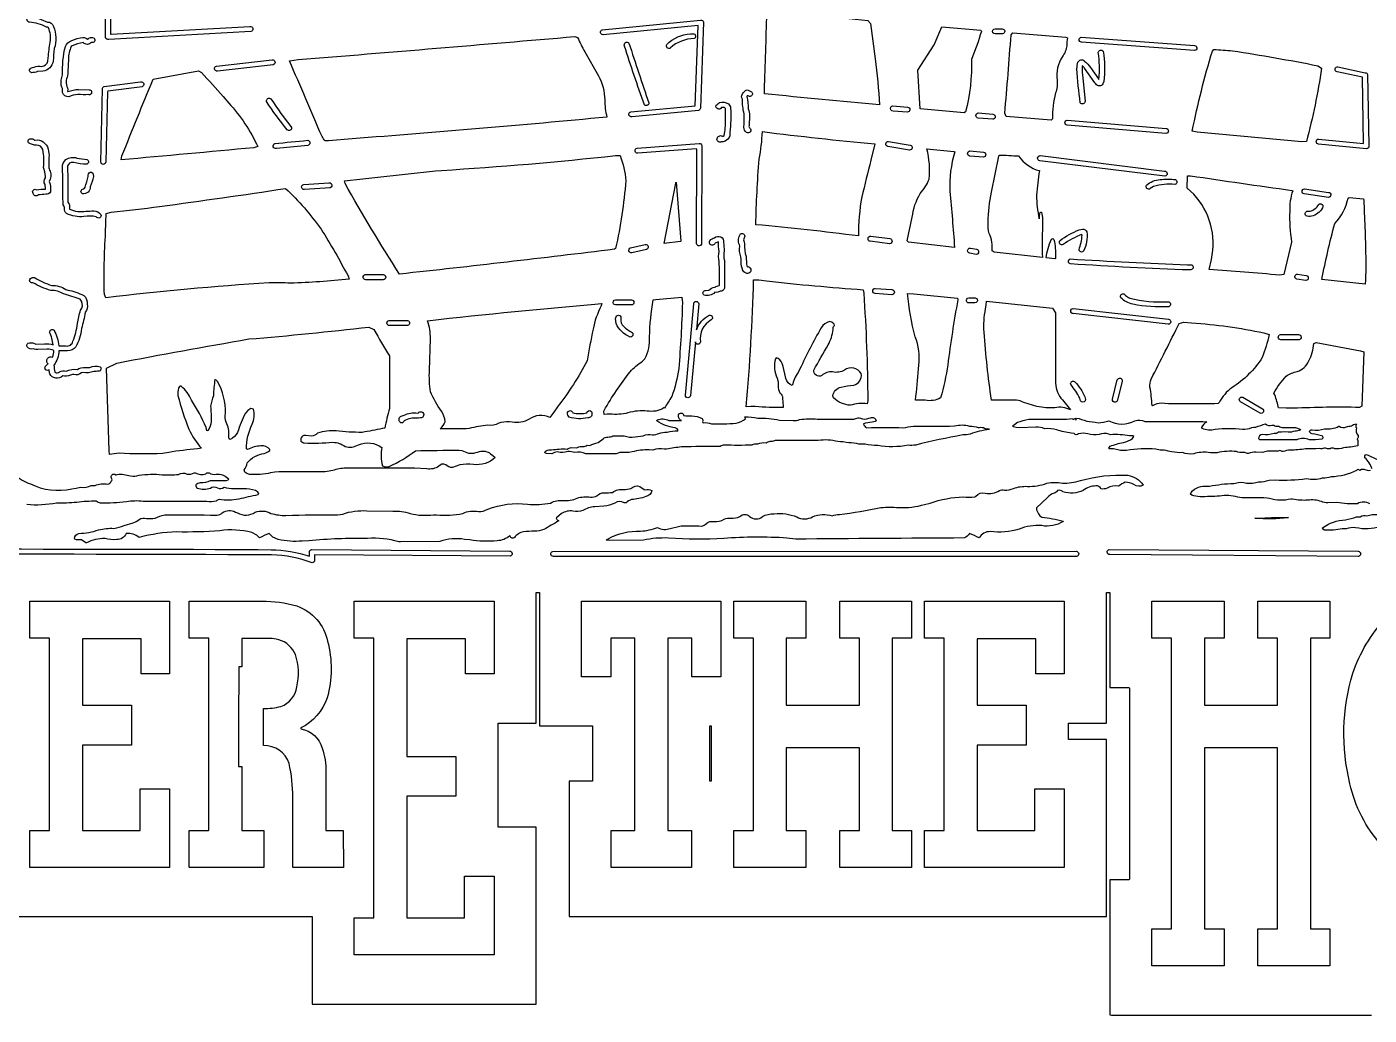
# Model space of a CAD drawing. Extents: x 0.8 to 37.1, y 0.9 to 38.3.
# Drawn here: x 15.18 to 26.97, y 1.01 to 9.7 of the extents above; entities that cross this region are included whole.
import ezdxf

# ---------------------------------------------------------------- set-up
doc = ezdxf.new("R2010")
doc.units = 0
doc.linetypes.add('0', pattern=[0])
doc.layers.add('1', color=7, linetype='0')

msp = doc.modelspace()

# ---------------------------------------------------------------- linework, layer by layer
at = {"layer": '1'}
for points in [[(15.915794, 10.53862), (15.918694, 9.633987), (15.922417, 9.632751), (17.142418, 9.700516, -0.981182), (17.150764, 9.656143), (15.902672, 9.586594, -0.419435), (15.874123, 9.604767), (15.870277, 10.56015, -0.350053)], [(27.00135, 5.811829, 0.097758), (26.937531, 5.910975, -0.524644), (26.950827, 5.938217, -0.064039), (27.100533, 5.860855)], [(15.07704, 5.760792, 0.105016), (15.213813, 5.681156, 0.171517), (15.577931, 5.636881), (15.616389, 5.643929), (15.654716, 5.651657, 0.163716), (15.748756, 5.666458), (15.782585, 5.666275, -0.16587), (15.892326, 5.678192, 0.303953), (15.924325, 5.704988, 0.542617), (15.925218, 5.730608, -0.841405), (15.962166, 5.760651), (15.962379, 5.757339), (15.977089, 5.763977, -0.10282), (16.094091, 5.750868, 0.108535), (16.168537, 5.755799, -0.061591), (16.371964, 5.761273, 0.035363), (16.515358, 5.764023, -0.256456), (16.590542, 5.766893, 0.184905), (16.653786, 5.77916), (16.661812, 5.779037, 0.218459), (16.75518, 5.768539, -0.502983), (16.798361, 5.767852, 0.085502), (16.8613, 5.766548, -0.200863), (16.958412, 5.721146), (16.947502, 5.712189), (16.933479, 5.707458, 0.006887), (16.79438, 5.707077, -0.10996), (16.70554, 5.689819, 0.113424), (16.667656, 5.673004, 0.318508), (16.680914, 5.641922, 0.128283), (16.794853, 5.642059, -0.322676), (16.857027, 5.644993, 0.24199), (16.915504, 5.650496, 0.071247), (17.086998, 5.640945, -0.097964), (17.191595, 5.624694, -0.135654), (17.216667, 5.597595), (17.21154, 5.583908, 0.008355), (17.044348, 5.545626, -0.077173), (16.872322, 5.542175, 0.18467), (16.845634, 5.528641, -0.091169), (16.763634, 5.526215), (16.204948, 5.526642, 0.072558), (16.058077, 5.522707, -0.031422), (15.829494, 5.511782, -0.126829), (15.793556, 5.527435, 0.03801), (15.621535, 5.518436, -0.031207), (15.443858, 5.512008, -0.072236), (15.182259, 5.498611, 0.179851)], [(26.979908, 5.505464, 0.277862), (26.87072, 5.506271, -0.072519), (26.690651, 5.51796), (26.610298, 5.515091, -0.134356), (26.554733, 5.5251, 0.115686), (26.436001, 5.537364, -0.078854), (26.301918, 5.547287), (26.285973, 5.547211, -0.143489), (26.09861, 5.55336), (26.078133, 5.556335, 0.003906), (25.854362, 5.558487), (25.819176, 5.563034, 0.118203), (25.660669, 5.572726, -0.012152), (25.488548, 5.567294, -0.051159), (25.415276, 5.581131), (25.404579, 5.591217), (25.409355, 5.605438, -0.261494), (25.554436, 5.659211), (25.570442, 5.65979, -0.047537), (25.784706, 5.683884), (25.800591, 5.686737, -0.196489), (25.896553, 5.685547, 0.078625), (26.003471, 5.697845, 0.060574), (26.096642, 5.713409), (26.150517, 5.715213, 0.03889), (26.422646, 5.726532, 0.117273), (26.563499, 5.733564, 0.063836), (26.64196, 5.745407, 0.11323), (26.865255, 5.801949), (26.871773, 5.808182), (26.875374, 5.809387), (26.893181, 5.801117), (26.907707, 5.811157), (26.926262, 5.811111), (26.966347, 5.799545), (26.985161, 5.799774)], [(27.070938, 5.306578, -0.140684), (26.855507, 5.295533, 0.105253), (26.772053, 5.286416), (26.755173, 5.285507), (26.738304, 5.286636, -0.076939), (26.581245, 5.275024), (26.565865, 5.282364), (26.563606, 5.295776, -0.135363), (26.765678, 5.364948, 0.038568), (26.863293, 5.390218), (26.878859, 5.392253), (26.894554, 5.392014, -0.197421), (26.954979, 5.399567, -0.125616), (27.044533, 5.410385)]]:
    msp.add_lwpolyline(points, format="xyb", dxfattribs=at)
for points in [[(22.633598, 9.417755, -0.02054), (22.673485, 9.011032, -0.00356), (21.663012, 9.109762), (21.661598, 9.140213, 0.003092), (21.683342, 9.816345), (21.69158, 9.845626, 0.007681), (22.569372, 9.7545), (22.594521, 9.726486)], [(15.206993, 9.739014, -0.764684), (15.194802, 9.780723, -0.153996), (15.308571, 9.762482), (15.364693, 9.739685, -0.376404), (15.416245, 9.700741, -0.172013), (15.424211, 9.506284, 0.034157), (15.414819, 9.396662, -0.322835), (15.324074, 9.306885), (15.276802, 9.305328, -0.095686), (15.223326, 9.293925, -0.905296), (15.232699, 9.339029), (15.247663, 9.342282, -0.146514), (15.312675, 9.350387, 0.310408), (15.368111, 9.396301), (15.371222, 9.426298, -0.033879), (15.389234, 9.562591, 0.137807), (15.372722, 9.69003, 0.223318), (15.355797, 9.695816, 0.089006)], [(21.126762, 9.737625), (21.099327, 8.982925, -0.316233), (21.083656, 8.962311), (20.500832, 8.906296, -1.00728), (20.48777, 8.949935), (21.054863, 9.004272), (21.081169, 9.708878), (20.245247, 9.628006, -0.897241), (20.236961, 9.671967), (21.099617, 9.755875, -0.424339)], [(23.41552, 8.943222), (23.029915, 8.978073), (23.00956, 9.316879), (23.152367, 9.539032), (23.219246, 9.697632), (23.564095, 9.669296), (23.568184, 9.657837, -0.020792), (23.481575, 9.411255, -0.066837), (23.429314, 8.950882)], [(23.68882, 9.635132, -1.01891), (23.687965, 9.680133), (23.751747, 9.680115, -0.892757), (23.754234, 9.635452)], [(15.485542, 9.18277, -0.139196), (15.496941, 9.27533, -0.072284), (15.521643, 9.524817, -0.235786), (15.578549, 9.577027, -0.059953), (15.674777, 9.604618, -0.178957), (15.71563, 9.588776, -0.375307), (15.773422, 9.597385, -0.77588), (15.750313, 9.559555, -0.441598), (15.678368, 9.559189, 0.055758), (15.581188, 9.53054), (15.573544, 9.52367, 0.124596), (15.548492, 9.414072, 0.004285), (15.541374, 9.267532, 0.230795), (15.54053, 9.161545), (15.542254, 9.145752), (15.541488, 9.129884), (15.54453, 9.128336, -0.083631), (15.635368, 9.147644), (15.730583, 9.145157, -1.150956), (15.722887, 9.101698, -0.029437), (15.631568, 9.103481, 0.078792), (15.552274, 9.083093, -0.374281), (15.497078, 9.121063), (15.496696, 9.154922, -0.068289)], [(20.259789, 9.054749, 0.062005), (20.277596, 8.904633, -0.005738), (18.040752, 8.713844), (17.833273, 8.695146), (17.802422, 8.694244, -0.0245), (17.775883, 8.734239, -0.000836), (17.491047, 9.398096), (17.565235, 9.409212, 0.001172), (19.995167, 9.612493), (20.020363, 9.604675, 0.02131), (20.08445, 9.477402), (20.20446, 9.268234, -0.112485)], [(20.434029, 9.528853, -0.904227), (20.471611, 9.554688, 0.00276), (20.646875, 9.02851, -0.680374), (20.60865, 9.011444, -0.012895)], [(20.836845, 9.5121, -0.830897), (20.80468, 9.542465, -0.177841), (21.012989, 9.637488), (21.035072, 9.636993, -0.80464), (21.044548, 9.593704, 0.191145)], [(24.32502, 9.601715, 0.052549), (24.318356, 9.531404, -0.130195), (24.27899, 9.436105, 0.182908), (24.232567, 9.22921, -0.115915), (24.219368, 9.117176, 0.06976), (24.192116, 8.888489), (24.181831, 8.878387), (23.784767, 8.910889), (23.77314, 8.937378, 0.005588), (23.828194, 9.628189), (23.842796, 9.64624), (24.310997, 9.607086)], [(24.445351, 9.607009), (25.439613, 9.534256, -0.912496), (25.440376, 9.489411), (24.445885, 9.562363, -0.884053)], [(24.416008, 9.385666, -0.58028), (24.473087, 9.396818, -0.092335), (24.525429, 9.339844), (24.595299, 9.240768), (24.600929, 9.235992, 0.052113), (24.594883, 9.47207, -0.678527), (24.637428, 9.483017, -0.067233), (24.642784, 9.216232), (24.635765, 9.196487, -0.568933), (24.573616, 9.195358), (24.565804, 9.205017), (24.473381, 9.334427, 0.156005), (24.454521, 9.355362, 0.053454), (24.457527, 9.245819), (24.478157, 9.043396, -0.763066), (24.436668, 9.03067, -0.021421), (24.406956, 9.327232, -0.064862)], [(25.610529, 9.499647, 0.000653), (25.773979, 9.487928, -0.010508), (26.522381, 9.355713), (26.55619, 9.335266, -0.027514), (26.42321, 8.688766), (26.381599, 8.685623), (25.462746, 8.770477), (25.420525, 8.78125, -0.024577), (25.596916, 9.485139)], [(16.848076, 9.352495), (17.338142, 9.408875, -0.913043), (17.347237, 9.36499), (16.857155, 9.308609, -0.914152)], [(26.925377, 8.672119), (26.91584, 9.253815), (26.693306, 9.302383, -0.931123), (26.700279, 9.346712), (26.939308, 9.294769, -0.32046), (26.959892, 9.277405), (26.970757, 8.653549, -0.447279), (26.950768, 8.624848), (26.530464, 8.666397, -0.931698), (26.529732, 8.711275)], [(15.832191, 8.509521), (15.846474, 9.15239, -0.320536), (15.862099, 9.173325), (16.182014, 9.214035, -0.969666), (16.194893, 9.170698), (15.893059, 9.132248), (15.890923, 9.127747), (15.877052, 8.510315, -0.931257)], [(16.906593, 9.084137), (16.955887, 9.027854, -0.078468), (17.212502, 8.644531), (17.175909, 8.634781, -0.001677), (16.011005, 8.528856), (16.018776, 8.562593, -0.005321), (16.292961, 9.23715), (16.690895, 9.310791), (16.717705, 9.295639, -0.004873)], [(21.489845, 9.131378, -0.34526), (21.519691, 9.141556), (21.548027, 9.127472, -1.068133), (21.51853, 9.092328, 0.334258), (21.507561, 9.084747, -0.051589), (21.518669, 8.977753, -0.144569), (21.531029, 8.916534), (21.526802, 8.829269, 0.335135), (21.534042, 8.807298, -0.954631), (21.505547, 8.769679, -0.306995), (21.482338, 8.815323, 0.017725), (21.484146, 8.933204, -0.071055), (21.468025, 9.061829), (21.460732, 9.078384, -0.215814)], [(17.469763, 8.792861, -0.029773), (17.288897, 9.041926, -0.783944), (17.326759, 9.063706, 0.018826), (17.50778, 8.814003, -0.769318)], [(21.365349, 8.983032, -0.04176), (21.358315, 8.771652, -0.490166), (21.284416, 8.687255), (21.279089, 8.684617, -0.720295), (21.250107, 8.724813, -0.451034), (21.294785, 8.735747, 0.316012), (21.30924, 8.739945), (21.311386, 8.758904, 0.052343), (21.319445, 8.895672, 0.002988), (21.320122, 8.980377), (21.310081, 8.988586), (21.289101, 8.9897), (21.286232, 8.988235, -0.966952), (21.238167, 9.009338, 0.0206), (21.267509, 9.032867, -0.210669), (21.345226, 9.020265, -0.181435)], [(22.794121, 8.957794, -1.01556), (22.791084, 9.003005), (22.919975, 8.992432, -0.940729), (22.917046, 8.947632)], [(23.540123, 8.940477), (23.668999, 8.930038, -0.960952), (23.667107, 8.885133), (23.538338, 8.895874, -0.878193)], [(24.321312, 8.877914), (25.189842, 8.805038, -0.930984), (25.189262, 8.760162), (24.321022, 8.833176, -0.906894)], [(22.596962, 8.525834, 0.005271), (22.517725, 8.202397, 0.050639), (22.488899, 7.859299, 0.009237), (21.586296, 7.958448, -0.015829), (21.616508, 8.534683, 0.036754), (21.64399, 8.776413, 0.006898), (22.630728, 8.668105)], [(15.379829, 8.337585, -0.117195), (15.390821, 8.248364, -0.366094), (15.350278, 8.226498, -0.005612), (15.282219, 8.220215, -0.617062), (15.237801, 8.233276, -0.801335), (15.270073, 8.266205, -0.03499), (15.345634, 8.270599), (15.345528, 8.273468), (15.343208, 8.310791, -0.333856), (15.345741, 8.370544), (15.347466, 8.382904, 0.02583), (15.330589, 8.462402, 0.065258), (15.324796, 8.618649, 0.347932), (15.267295, 8.656292, -0.12801), (15.198193, 8.677841, -0.665079), (15.215147, 8.712336, -0.229826), (15.253548, 8.702454, -0.396453), (15.369791, 8.622837, -0.107013), (15.377388, 8.547943), (15.374992, 8.470612, 0.10991), (15.386754, 8.428445, -0.215538)], [(17.375786, 8.62854, -0.975156), (17.361275, 8.671752, -0.005749), (17.650547, 8.700267, -0.821967), (17.650703, 8.65611)], [(21.063652, 8.625778), (20.550774, 8.586319, -0.91398), (20.543373, 8.630536), (21.089149, 8.672882, -0.388612), (21.112953, 8.653839), (21.110207, 7.794678, -0.936777), (21.0653, 7.793106), (21.068108, 8.623734)], [(22.93766, 8.614288), (22.746758, 8.645859, -0.927333), (22.750832, 8.690566), (22.942497, 8.658813, -0.909877)], [(22.914864, 7.816574), (22.960533, 8.024017, -0.106295), (23.030434, 8.232529, 0.090349), (23.108833, 8.359283, 0.090518), (23.08857, 8.624268), (23.325905, 8.602814), (23.334343, 8.599213, 0.085176), (23.29048, 8.252588, -0.005573), (23.33227, 7.758423), (22.928032, 7.806152)], [(15.629524, 8.075623, 0.020007), (15.770525, 8.080232, -0.202333), (15.834284, 8.047791, -0.894548), (15.793342, 8.027405, 0.116429), (15.684296, 8.02938, -0.142382), (15.532277, 8.057738, -0.265278), (15.513812, 8.10307, 0.177428), (15.503258, 8.131836), (15.500679, 8.144926), (15.49939, 8.203762, 0.014674), (15.495825, 8.461964, -0.249356), (15.526204, 8.530694, -0.236269), (15.621884, 8.544777, 0.009816), (15.710489, 8.5322, -0.683309), (15.709602, 8.490403, -0.045551), (15.594765, 8.504547), (15.572792, 8.504105, 0.356916), (15.53915, 8.460572), (15.539177, 8.44986), (15.543648, 8.379776), (15.542946, 8.174683, 0.259348), (15.554099, 8.140276), (15.55673, 8.13359), (15.558205, 8.126556), (15.557518, 8.096207, 0.102089)], [(20.346083, 7.742658, -0.003884), (18.456503, 7.524566, -0.013355), (17.977957, 8.320938), (17.973898, 8.343352, -0.003879), (18.826069, 8.436236, 0.011819), (20.354042, 8.565825), (20.395485, 8.565369, -0.069285), (20.444397, 8.345469, -0.035637), (20.354378, 7.749374)], [(23.586586, 8.551955), (23.467171, 8.562317, -0.914589), (23.467262, 8.607163), (23.5868, 8.596603, -0.878307)], [(24.10482, 7.944336, 0.01547), (24.103828, 7.671111), (23.678947, 7.718475), (23.661888, 7.72818, 0.132794), (23.636314, 7.881374, -0.090078), (23.627308, 7.980878, -0.050378), (23.65789, 8.245438), (23.720772, 8.562317), (23.723991, 8.570862, -0.006416), (23.895226, 8.562485, 0.180187), (24.076851, 8.433517, 0.020305), (24.05295, 8.218864, 0.064176), (24.07621, 8.010635, -0.060237), (24.085499, 8.067038, -0.406362), (24.097292, 8.067267, -0.062574)], [(25.17939, 8.385208), (24.081032, 8.520706, -0.923757), (24.082985, 8.565537), (25.176888, 8.430359, -0.967919)], [(15.694298, 8.289247, 0.000469), (15.723091, 8.383408), (15.722435, 8.393631, -1.03227), (15.766777, 8.401505), (15.768166, 8.382736, -0.037645), (15.740181, 8.292099, -0.475877), (15.671784, 8.231058, -0.816648), (15.680696, 8.273488, 0.345019)], [(26.189095, 7.514587, 0.010608), (25.567818, 7.564055), (25.58947, 7.651535), (25.600792, 7.733383, 0.249554), (25.375877, 8.279587), (25.379158, 8.387192), (25.405968, 8.388977, 0.003263), (26.294537, 8.26059), (26.302986, 8.256989, 0.091479), (26.276403, 8.075704, 0.046534), (26.292747, 7.80548), (26.225731, 7.520218)], [(16.347149, 8.118528, 0.004323), (17.455564, 8.276945, -0.049509), (17.767982, 7.918671, -0.018992), (18.004509, 7.508118), (18.013161, 7.480347, -0.018526), (17.498863, 7.444244, 0.023711), (17.312017, 7.447094, 0.01428), (15.876733, 7.316849), (15.864082, 7.343625, -0.023227), (15.87513, 7.891123), (15.877507, 7.973974), (15.878471, 8.056854), (15.92495, 8.068802, 0.006748)], [(17.621101, 8.266922, -1.026194), (17.617088, 8.311767), (17.834557, 8.325348, -1.006616), (17.846031, 8.281323)], [(25.137901, 8.355515, -0.056768), (25.273319, 8.355329, -0.677687), (25.268415, 8.312727, 0.107853), (25.080498, 8.293671), (25.051262, 8.275894, -0.866219), (25.018913, 8.306519, -0.157071)], [(26.615776, 8.197646), (26.403343, 8.229126, -0.898912), (26.40522, 8.273821), (26.617149, 8.242569, -0.937464)], [(26.530586, 8.135406, -0.980803), (26.563622, 8.106843, -0.213191), (26.467064, 8.032948, -0.147787), (26.419405, 8.037469, -0.808156), (26.441505, 8.077348), (26.456184, 8.076782, 0.176338)], [(26.937843, 7.436096), (26.55909, 7.477295, -0.020716), (26.672829, 7.96936, 0.136428), (26.789314, 8.191986), (26.798378, 8.197723), (26.923485, 8.184814), (26.928612, 8.170425), (26.929482, 8.092972, -0.012094), (26.944723, 7.58188), (26.943092, 7.473404)], [(24.285332, 7.78421, -0.825421), (24.25869, 7.819443, -0.068968), (24.427132, 7.913208), (24.454857, 7.918869, -0.363187), (24.494741, 7.894867, -0.133823), (24.465412, 7.725877, -0.638603), (24.426109, 7.738129, 0.051336), (24.453606, 7.866013), (24.448204, 7.873154, 0.058467)], [(20.627068, 7.740708), (20.49839, 7.711823, -0.958864), (20.486748, 7.755219), (20.615517, 7.783829, -0.879529)], [(21.267754, 7.428191, -0.00552), (21.265923, 7.634829, -0.120577), (21.26429, 7.723114, -0.047421), (21.258278, 7.808868, -0.135777), (21.228218, 7.796555, -1.242202), (21.184757, 7.818905, -0.255644), (21.224739, 7.841674, -0.742783), (21.302656, 7.80162, 0.010089), (21.309654, 7.729324, 0.117764), (21.31031, 7.64447, -0.000787), (21.31196, 7.400229, -0.371663), (21.273842, 7.374101, -0.1712), (21.227119, 7.364456, -0.301752), (21.13249, 7.339849, -0.749176), (21.144753, 7.381271), (21.17379, 7.381714, -0.182376), (21.228203, 7.410248, -0.153088), (21.265114, 7.423126)], [(21.470573, 7.563232), (21.47036, 7.567993), (21.46064, 7.593979, -0.009839), (21.455818, 7.677338, -0.133112), (21.444572, 7.76973), (21.442696, 7.781967, -0.288136), (21.452845, 7.877186, -0.894776), (21.48304, 7.842514, 0.246861), (21.483973, 7.808249), (21.487116, 7.78932, 0.089264), (21.500954, 7.679001), (21.503624, 7.610352), (21.511864, 7.588455), (21.516888, 7.589753, -1.166119), (21.500511, 7.532838, -0.261636)], [(22.597008, 7.85704), (22.76368, 7.836197, -0.939071), (22.760902, 7.791383), (22.591423, 7.812393, -0.999915)], [(24.21035, 7.8078, -0.045624), (24.218971, 7.662399), (24.21418, 7.65918), (24.137138, 7.667496, -0.074663), (24.183662, 7.830231), (24.19532, 7.83812), (24.204079, 7.82901)], [(23.524239, 7.742508, -0.934066), (23.521324, 7.697633), (23.467339, 7.707977, -1.027065), (23.47242, 7.752822)], [(24.351173, 7.614549, -0.773672), (24.346809, 7.657866, 0.005997), (25.377291, 7.60558), (25.403404, 7.606964, -1.064859), (25.40761, 7.562772), (25.398066, 7.560637, -0.008781)], [(15.186684, 6.886063, -0.614057), (15.206588, 6.918897, -0.207849), (15.2631, 6.907715), (15.337944, 6.910477, -0.083638), (15.414009, 6.903564, 0.080579), (15.38339, 7.014173, -0.6831), (15.421944, 7.030563, -0.095883), (15.4636, 6.895264), (15.526299, 6.893494, 0.432594), (15.587238, 6.934656, 0.06118), (15.627998, 7.088872, -0.017565), (15.654123, 7.206335), (15.65943, 7.215502), (15.666328, 7.223541, 0.256523), (15.651481, 7.304181, 0.018517), (15.506233, 7.34993, 0.154033), (15.39463, 7.380463, -0.066004), (15.236198, 7.448288, -1.069236), (15.225294, 7.490823, -0.217335), (15.256905, 7.490635, 0.069445), (15.401543, 7.42485, -0.145233), (15.526558, 7.390213), (15.54203, 7.384277, -0.0812), (15.683251, 7.335818, -0.256636), (15.71386, 7.260513, -0.229765), (15.695534, 7.188507, -0.036094), (15.663338, 7.045349, -0.0945), (15.612943, 6.883873, -0.236392), (15.541509, 6.850265, -0.040059), (15.464958, 6.850189, -0.147481), (15.421242, 6.72377, 0.039732), (15.428688, 6.661316, 0.338857), (15.470901, 6.664781, -0.220152), (15.528404, 6.671432, -0.148185), (15.627907, 6.685455), (15.639366, 6.694427, -0.111882), (15.723701, 6.702316), (15.736137, 6.7034, -0.219783), (15.827183, 6.709433, -0.723558), (15.813064, 6.671544, -0.056267), (15.772713, 6.6698, -0.137275), (15.674995, 6.658249), (15.664253, 6.656891, -0.259267), (15.595482, 6.641891), (15.584801, 6.641495, -0.088655), (15.51329, 6.627235), (15.497688, 6.629181, -0.515021), (15.385913, 6.647488), (15.382607, 6.657898), (15.378456, 6.683548, -0.971), (15.34794, 6.714853, -0.159844), (15.370842, 6.735687, -0.89532), (15.409035, 6.794113, 0.07969), (15.420219, 6.853256, 0.094586), (15.362083, 6.865799), (15.279533, 6.862869, -0.118278), (15.242241, 6.866669, -0.356618)], [(18.313942, 7.520157, -0.955931), (18.313942, 7.475143), (18.161461, 7.475128, -0.941918), (18.156227, 7.519791)], [(22.512276, 6.64946, 0.448878), (22.365805, 6.680904, -0.185631), (22.260469, 6.663954, 0.234529), (22.165888, 6.633047, -0.646826), (22.096794, 6.681354, -0.009868), (22.223206, 6.90264, 0.076534), (22.266283, 7.036107, -0.296655), (22.276649, 7.072098), (22.275826, 7.084137), (22.254829, 7.103027), (22.233147, 7.107819, 0.177708), (22.161512, 7.052799, 0.030434), (21.974297, 6.69037), (21.957512, 6.660004, 0.111633), (21.907051, 6.544098, -0.255833), (21.850536, 6.606468), (21.846382, 6.621857), (21.826439, 6.712463), (21.817558, 6.739685, 0.28655), (21.765343, 6.788712), (21.759239, 6.780685, 0.179347), (21.775118, 6.609591, -0.128361), (21.781794, 6.526715, 0.209502), (21.810205, 6.470206, -0.181081), (21.822054, 6.42488, 0.00616), (21.827522, 6.353363, -0.028361), (21.580996, 6.35966), (21.541466, 6.359282), (21.502007, 6.356903, 0.015029), (21.567318, 7.475006), (21.613564, 7.474319), (21.67968, 7.463974, 0.009323), (22.530342, 7.387299), (22.533928, 7.357193, -0.015631), (22.569757, 6.411713), (22.565285, 6.384781, 0.123233), (22.417717, 6.371094, -0.175797), (22.269821, 6.435889), (22.265486, 6.444715), (22.262978, 6.454224, -0.327028), (22.336731, 6.530445, -0.063496), (22.446629, 6.54762, 0.387646)], [(26.345161, 7.523867), (26.420296, 7.513245, -0.937995), (26.41674, 7.468461), (26.339882, 7.479279, -0.928095)], [(20.253883, 6.326004, -0.037514), (20.482197, 6.665615, -0.074645), (20.592445, 6.758255), (20.610725, 6.779907, 0.149811), (20.652517, 6.972167, -0.03614), (20.685493, 7.298309), (20.708672, 7.30217), (20.937325, 7.321808), (20.941519, 7.27272, -0.014449), (20.909143, 6.693587, -0.053), (20.847694, 6.448334, -0.009589), (20.78376, 6.347244), (20.777992, 6.347565, -0.179992), (20.631506, 6.320863, 0.092697), (20.463289, 6.305199, -0.090629), (20.304367, 6.294044), (20.279749, 6.293154), (20.255272, 6.29039), (20.25222, 6.320984)], [(22.782265, 7.388504, -0.987879), (22.78167, 7.34346), (22.63456, 7.353912, -0.930225), (22.633858, 7.398755)], [(23.016472, 6.691879), (23.0187, 6.724682, 0.131646), (22.985481, 6.973419, -0.038969), (22.91848, 7.355195), (22.974236, 7.350113), (23.356941, 7.312744), (23.36039, 7.298185, 0.013304), (23.272686, 6.727605, -0.030878), (23.209923, 6.436493, -0.170679), (23.073586, 6.415359), (22.988365, 6.415787, 0.013706)], [(23.461678, 7.270554, -1.061912), (23.458794, 7.315552), (23.507988, 7.315536, -1.061912), (23.510872, 7.270538)], [(25.205666, 7.281906, -0.867214), (25.213829, 7.238115, -0.065883), (24.898918, 7.25975, -0.153195), (24.792885, 7.316696, -1.088427), (24.831776, 7.338548, 0.086881), (24.872438, 7.313268, 0.076309)], [(19.33007, 6.213257, -0.181445), (19.231758, 6.19635, 0.040194), (19.067543, 6.167694), (19.042763, 6.164749), (18.813179, 6.164246, 0.119423), (18.857384, 6.226822, 0.125872), (18.8251, 6.319744, -0.06247), (18.728432, 6.490784, -0.046456), (18.719612, 6.679565), (18.728325, 6.955688, 0.089081), (18.70266, 7.114532, -0.007501), (20.234858, 7.264817), (20.22831, 7.245132, 0.074583), (20.156717, 7.039001, 0.008835), (20.104042, 6.763275, -0.046174), (19.845041, 6.358248), (19.811377, 6.311452), (19.778435, 6.264145, 0.278828), (19.594032, 6.248058, -0.161638), (19.446342, 6.222626, 0.091136), (19.347744, 6.219351)], [(20.493507, 7.297943, -1), (20.493507, 7.25293), (20.354607, 7.252945, -1.000679), (20.354607, 7.297928)], [(21.195534, 7.121689, 0.326092), (21.099846, 6.927798, -0.866511), (21.05529, 6.927795), (21.01252, 6.458344, -0.967495), (20.96755, 6.459549), (21.040565, 7.264099, -0.918422), (21.085411, 7.26329), (21.06501, 7.035934, -0.182795), (21.177542, 7.162361, -0.856243)], [(23.65696, 6.417465, -0.018588), (23.59094, 7.014882, -0.059957), (23.604439, 7.218237), (23.608721, 7.252322), (23.61219, 7.286499), (24.193352, 7.225159), (24.218971, 7.183624), (24.218971, 6.564911, 0.179492), (24.280235, 6.419754), (24.350975, 6.331177, 0.164466), (24.214392, 6.349901, -0.073524), (24.056297, 6.361206), (23.93998, 6.395187, 0.107809), (23.875633, 6.416748, -0.008809)], [(25.208794, 7.083038), (24.372948, 7.176926, -0.922787), (24.374367, 7.221786), (25.212196, 7.127792, -0.927722)], [(18.526161, 7.07289), (18.368492, 7.072342, -0.9569), (18.366493, 7.117264), (18.51841, 7.11734, -0.951466)], [(20.425529, 7.066116, 0.075028), (20.500639, 7.010014, -0.710417), (20.482765, 6.971467, -0.197441), (20.358955, 7.09108), (20.354958, 7.133224), (20.358665, 7.149887, -0.999185), (20.399462, 7.131834, 0.236169)], [(26.095375, 6.99234, -0.032658), (26.035175, 6.790268, -0.105347), (25.767275, 6.525044, 0.109893), (25.656929, 6.396591), (25.649101, 6.387848), (25.614815, 6.384735), (25.26963, 6.38414, -0.040721), (25.151108, 6.38942, 0.141785), (25.070152, 6.366028), (25.067055, 6.368942, 0.032146), (25.048628, 6.531155, -0.102119), (25.059286, 6.601384, 0.001661), (25.305828, 7.091671), (25.345314, 7.102524), (25.41412, 7.095215, -0.036513), (26.048393, 7.007965)], [(17.324394, 5.776764, -0.067493), (17.139854, 5.763306), (17.114281, 5.770477), (17.097206, 5.783356), (17.09066, 5.802917, 0.154086), (17.117012, 5.865356, -0.174242), (17.268183, 5.948733, 0.094414), (17.316963, 5.973099), (17.318153, 5.981369, 0.277686), (17.237654, 6.01487, 0.102483), (17.122536, 5.983307), (17.11393, 5.987656, -0.130128), (17.163536, 6.204027, 0.159986), (17.173225, 6.338409), (17.151909, 6.342041), (17.125237, 6.326355), (17.103874, 6.302277, 0.053697), (17.034388, 6.133141, -0.188681), (16.970161, 6.071442), (16.959694, 6.076218), (16.957603, 6.090652), (16.956459, 6.105194, 0.171482), (16.933207, 6.222122, -0.122123), (16.927273, 6.300477, 0.133804), (16.858604, 6.581085), (16.846642, 6.593338), (16.834892, 6.597549, 0.024653), (16.822105, 6.455658, 0.054013), (16.797363, 6.364058, -0.009958), (16.80274, 6.228392, -0.138974), (16.772575, 6.148697), (16.764534, 6.145874), (16.762489, 6.161762), (16.758898, 6.177373, 0.037819), (16.629646, 6.41687, 0.100038), (16.539501, 6.538956, 0.536921), (16.51647, 6.520545, 0.112327), (16.510433, 6.457735, 0.03625), (16.606989, 6.161949, 0.068989), (16.715874, 5.994186), (16.682383, 5.988054, 0.016513), (16.429176, 5.957777), (16.374886, 5.947403, -0.023801), (15.993386, 5.949232, 0.044319), (15.909828, 5.937927), (15.907066, 5.973068), (15.881462, 6.698044), (15.972348, 6.74284, -0.003179), (17.132383, 6.954163, 0.008639), (18.187246, 7.059281), (18.231773, 7.036254, 0.009429), (18.36866, 6.805266), (18.368675, 6.344055, 0.014573), (18.326637, 6.169189), (18.305611, 6.16745, -0.020016), (18.128166, 6.133453, -0.027726), (17.899393, 6.146044, 0.08907), (17.735924, 6.126892, -0.19783), (17.682594, 6.099045), (17.63456, 6.105606, 0.591541), (17.590599, 6.056502, 0.11933), (17.620329, 6.040093, 0.032692), (17.871004, 6.045982, -0.156532), (17.978569, 6.009979, 0.214486), (18.095785, 6.024179, -0.256492), (18.29995, 6.001832, 0.103554), (18.30703, 5.83876, 0.235765), (18.365038, 5.834687, 0.062245), (18.595726, 5.971939, -0.005842), (18.979645, 5.976701), (19.005424, 5.973907), (19.018349, 5.969009, 0.247375), (19.141649, 5.960701), (19.158766, 5.965552, -0.248016), (19.256813, 5.94429), (19.277622, 5.929572), (19.297112, 5.913147, -0.237478), (19.105145, 5.85207, 0.03571), (18.986855, 5.84938), (18.923332, 5.825043, -0.210541), (18.862301, 5.848477, 0.357134), (18.801384, 5.835176, -0.178941), (18.696724, 5.81166), (18.58831, 5.818326, -0.003211), (17.985224, 5.820066, 0.060249), (17.869637, 5.797638, -0.076145), (17.739, 5.787608, 0.001057), (17.396072, 5.786629), (17.360104, 5.782646)], [(26.194511, 6.99231), (26.354607, 6.99263, -0.917708), (26.358437, 6.947952), (26.198357, 6.947632, -0.918022)], [(26.137886, 6.476456, -0.075122), (26.245905, 6.626971, -0.130749), (26.341524, 6.667033, 0.20535), (26.443893, 6.760811, 0.110594), (26.487602, 6.9142), (26.507545, 6.922775), (26.899315, 6.851379), (26.926323, 6.8414), (26.909538, 6.362885), (26.889915, 6.352341, 0.016669), (26.309317, 6.344952), (26.243879, 6.345389), (26.17849, 6.3479), (26.173347, 6.360641, 0.074275)], [(24.761528, 6.594116, -0.99964), (24.805153, 6.583099), (24.76281, 6.415375, -1.00035), (24.719185, 6.426392)], [(24.389198, 6.577346, -0.083145), (24.476494, 6.445526), (24.481346, 6.420883, -1.000699), (24.436333, 6.420883), (24.433571, 6.43306, 0.054412), (24.352674, 6.553964, -0.761182)], [(26.037575, 6.341675, -0.86309), (26.01812, 6.301635), (25.843605, 6.40181, -0.92944), (25.864586, 6.441498)], [(18.49688, 6.23616, -0.89999), (18.454407, 6.23612, -0.47396), (18.479258, 6.278255), (18.488417, 6.281179), (18.497734, 6.283554, -0.179272), (18.613655, 6.302216), (18.622154, 6.303925), (18.627626, 6.309717, -0.82489), (18.664949, 6.27421, -0.348802), (18.641321, 6.259898, -0.05319), (18.568041, 6.258671, 0.118396), (18.50898, 6.240112)], [(19.79409, 5.944641), (19.746681, 5.946609, -0.998696), (19.744137, 5.970082, -0.192768), (19.791374, 5.978591, -0.068799), (19.929436, 5.986099, -0.093467), (19.963264, 5.999557), (20.013924, 5.996857), (20.021242, 6.000535, -0.19213), (20.068842, 6.008075, 0.117726), (20.104256, 6.019684), (20.127373, 6.018951, -0.065096), (20.200478, 6.044403), (20.24543, 6.076553, -0.239963), (20.286919, 6.092391, 0.084516), (20.331245, 6.101593, -0.011798), (20.430107, 6.102661, 0.112823), (20.525795, 6.09285), (20.596642, 6.103592, -0.152091), (20.679449, 6.11234, 0.104638), (20.735291, 6.124286, -0.075481), (20.806602, 6.135056, -0.080698), (20.900444, 6.145447), (20.905724, 6.153015), (20.895393, 6.16571), (20.878365, 6.173523, -0.123326), (20.716591, 6.234283), (20.7201, 6.243683, -0.200569), (20.82235, 6.23909, -0.002094), (20.933981, 6.238876), (20.926058, 6.241427, -0.306355), (20.90691, 6.288296, -0.797331), (20.95211, 6.282501, 0.06085), (21.025011, 6.27914, -0.103083), (21.115156, 6.254555, -0.347139), (21.118139, 6.228498, 0.321667), (21.12743, 6.217317, -0.141394), (21.197243, 6.209656, 0.041907), (21.413013, 6.214753, 0.110887), (21.496437, 6.252289), (21.490257, 6.27066, -0.0242), (21.604073, 6.258575, -0.064464), (21.793617, 6.240051), (21.913673, 6.238815, 0.143801), (21.971382, 6.246826, -0.043153), (22.125908, 6.25), (22.408623, 6.249451, 0.11678), (22.484091, 6.260017), (22.494555, 6.260372), (22.504921, 6.258911, 0.221379), (22.580193, 6.257918), (22.594063, 6.260529, -0.41765), (22.643349, 6.239899), (22.633537, 6.228363), (22.608849, 6.221817), (22.549736, 6.214493), (22.532722, 6.209076, 0.254854), (22.561638, 6.174634, -0.012549), (22.881935, 6.174026, -0.003514), (22.970079, 6.186904, 0.008601), (23.333107, 6.189667, -0.147901), (23.462975, 6.187943, -0.095632), (23.539711, 6.176392, -0.05463), (23.586678, 6.176483, 0.302853), (23.628742, 6.167075, -0.340916), (23.637276, 6.158646, 0.055822), (23.468395, 6.118007, -0.064872), (23.403435, 6.111069, 0.017403), (22.991457, 6.021387, -0.069723), (22.924156, 6.021057, -0.096689), (22.657341, 6.017699, -0.041728), (22.547277, 6.029171), (22.519304, 6.030852), (22.49128, 6.030945, 0.087833), (22.40287, 6.040527, 0.060226), (22.306084, 6.051971, 0.110299), (22.134804, 6.061569), (21.756752, 6.061539), (21.749495, 6.059227, -0.127229), (21.708755, 6.05326, 0.067077), (21.677315, 6.038742, 0.130072), (21.60006, 6.028488, 0.196236), (21.552528, 6.021973, -0.027543), (21.308336, 6.022185, 0.127202), (21.272621, 6.009552, 0.004151), (20.933653, 6.005891, 0.01297), (20.801483, 5.986101), (20.782372, 5.986496, 0.148932), (20.682518, 5.976607), (20.649168, 5.978508, 0.08908), (20.500509, 5.961401, -0.06642), (20.392357, 5.957352, -0.165967), (20.326088, 5.945389, -0.001239), (20.093452, 5.945511, 0.152439), (19.996849, 5.956253, 0.049753), (19.935402, 5.966354, -0.162833), (19.843416, 5.960922, 0.148061)], [(20.102516, 6.30365, -1.078266), (20.146101, 6.298019, -0.473984), (20.110661, 6.260881, -0.127494), (19.9473, 6.265955, -0.266599), (19.93364, 6.30941, -0.775564), (19.978432, 6.304214, 0.090826)], [(24.885551, 6.103912), (24.869619, 6.102898, 0.060058), (24.702538, 6.11235), (24.687304, 6.117173, 0.169616), (24.601643, 6.114532, -0.110761), (24.502903, 6.121566, 0.102367), (24.420158, 6.120422, -0.500667), (24.382957, 6.123322), (24.356997, 6.127171, -0.054361), (24.229198, 6.156387, 0.076143), (24.124443, 6.165634, 0.111479), (24.047493, 6.178665), (23.903297, 6.173782), (23.874153, 6.175186), (23.851311, 6.180679), (23.840614, 6.192032), (23.859077, 6.201431), (23.885445, 6.221741, -0.023508), (23.983223, 6.249619), (24.266212, 6.249268, 0.067102), (24.366829, 6.256317, 0.768613), (24.389885, 6.259598), (24.400124, 6.239319, -0.192578), (24.40258, 6.259048, -0.040093), (24.493217, 6.232971, -0.028872), (24.592308, 6.218033, 0.048108), (24.687981, 6.235107, 0.246059), (24.916086, 6.234026, -0.225113), (25.004433, 6.227875, -0.00487), (25.547447, 6.227249, 0.111705), (25.50214, 6.176482), (25.502792, 6.173555), (25.504314, 6.170972, 0.182639), (25.622278, 6.161499, -0.065865), (25.860592, 6.160127, 0.119205), (25.942572, 6.175622), (25.960577, 6.17841), (25.978783, 6.179169, -0.020161), (26.064125, 6.208542, 0.31598), (26.119621, 6.198121, -0.183362), (26.15403, 6.18666), (26.180672, 6.186737, 0.117296), (26.21917, 6.176361), (26.311821, 6.17659, -0.178258), (26.372841, 6.155457), (26.368361, 6.154826, -0.14855), (26.323994, 6.145202), (26.307962, 6.140985), (26.292549, 6.134888, 0.032787), (26.175972, 6.134583, -0.273621), (26.138573, 6.123871, -0.118739), (26.035597, 6.114458, 0.367125), (26.001244, 6.078461), (26.009789, 6.071487), (26.025536, 6.06926, -0.007249), (26.340879, 6.071796, -0.211826), (26.446144, 6.070496, 0.048745), (26.560295, 6.076813), (26.570976, 6.085602), (26.568504, 6.100388, 0.04193), (26.4729, 6.120092, -0.152468), (26.447975, 6.14122, -0.236256), (26.473045, 6.155494, 0.117355), (26.582329, 6.165375, 0.169123), (26.706373, 6.187522), (26.711639, 6.186422, 0.281294), (26.77383, 6.18156, -0.042798), (26.817757, 6.19046, -0.18135), (26.860771, 6.207123), (26.86274, 6.202255, 0.48365), (26.862572, 6.174193, 0.257259), (26.876608, 6.104701, -0.300641), (26.868309, 6.076982, -0.160633), (26.873238, 6.013611, -0.028448), (26.749229, 5.998886, -0.140162), (26.671383, 5.989475, 0.290777), (26.631546, 5.989227, -0.185595), (26.600508, 5.993036, 0.253688), (26.557392, 5.987559, -0.213015), (26.536201, 5.992874, -0.051797), (26.415504, 5.989883, -0.059063), (26.280209, 5.978043, 0.035684), (26.217447, 5.965303, -0.133939), (26.190483, 5.973419, -0.111101), (26.124275, 5.968735, 0.094212), (26.036461, 5.956589), (25.978096, 5.958206, 0.094229), (25.912907, 5.948275, -0.155325), (25.881859, 5.95691, -0.077096), (25.821756, 5.959691), (25.81002, 5.964279, 0.078301), (25.638666, 5.954828, -0.07102), (25.559559, 5.956847, 0.099496), (25.433256, 5.945158, -0.12309), (25.333153, 5.955429, -0.089395), (25.241198, 5.963296, -0.014252), (25.174049, 5.976532), (25.137489, 5.978149), (25.100655, 5.986984, 0.062479), (24.842876, 5.975131, -0.119652), (24.740305, 5.986308, 0.080207), (24.691322, 5.988419), (24.68766, 5.995758), (24.699471, 6.010773, -0.073013), (24.814713, 6.042929, 0.079635), (24.895927, 6.080276), (24.906166, 6.096741), (24.897728, 6.102921)], [(19.641747, 5.263687, 0.024959), (19.545181, 5.260491, 0.178049), (19.465759, 5.208002, -0.559747), (19.425804, 5.226074, -0.193201), (19.3139, 5.181046, -0.064898), (19.073158, 5.188278), (19.027077, 5.19249, 0.133416), (18.811546, 5.173721), (18.466682, 5.170914), (18.450371, 5.171555, 0.086022), (18.176189, 5.201055, 0.024838), (17.660837, 5.181254), (17.60026, 5.178592, -0.088434), (17.391045, 5.192505), (17.34269, 5.213196), (17.310143, 5.244797, 0.01927), (17.225273, 5.205841), (17.202705, 5.229187), (17.158943, 5.253159, 0.099893), (16.879133, 5.269267, -0.024912), (16.498705, 5.25798, 0.059876), (16.168953, 5.20961, 0.219181), (16.055962, 5.244171, -0.291351), (15.973237, 5.190567, -0.080696), (15.870064, 5.199524, 0.129129), (15.707802, 5.162338), (15.700951, 5.162827), (15.663414, 5.189301, -0.12002), (15.604607, 5.193832), (15.600365, 5.200653, -0.301674), (15.63946, 5.245681, 0.094222), (15.813708, 5.277498, -0.066669), (15.946404, 5.28969, 0.084591), (16.037422, 5.315598), (16.11657, 5.338333, 0.126735), (16.16853, 5.367525, -0.204602), (16.234697, 5.377275, 0.065502), (16.308861, 5.37941, -0.070887), (16.394188, 5.40802, -0.012229), (16.854969, 5.40494, 0.16447), (16.899807, 5.426915, -0.281075), (17.015938, 5.43306), (17.032463, 5.426178, 0.288324), (17.1889, 5.431143, -0.224682), (17.326973, 5.421144, 0.067106), (17.458696, 5.402562, -0.015538), (17.912407, 5.408738), (17.935234, 5.411255), (17.957802, 5.415527, -0.101317), (18.170174, 5.44426), (18.397591, 5.441116, -0.089415), (18.550447, 5.420253, 0.095524), (18.754997, 5.409332), (18.782387, 5.4095, 0.084124), (19.013008, 5.421082, -0.165271), (19.149002, 5.437486, 0.140678), (19.23287, 5.457855, -0.122306), (19.579809, 5.501937, 0.066942), (19.784004, 5.512161, -0.16839), (19.893238, 5.534493, 0.130517), (20.017841, 5.555819, -0.115964), (20.135056, 5.563775, 0.115732), (20.189995, 5.574829, -0.27382), (20.255533, 5.600596, 0.02995), (20.327293, 5.606155, -0.187779), (20.425459, 5.631592, 0.07492), (20.489479, 5.639877, -0.265611), (20.566826, 5.658937), (20.606377, 5.63118), (20.612617, 5.629227, -0.185958), (20.671989, 5.622131, -0.325618), (20.620285, 5.568434, -0.055646), (20.495096, 5.542783, 0.131306), (20.447121, 5.513107), (20.429939, 5.515244, 0.311444), (20.348484, 5.511993, -0.071272), (20.25251, 5.483307), (20.171562, 5.478409, 0.130909), (20.066614, 5.446383, -0.149246), (19.980448, 5.442156, 0.172519), (19.879478, 5.419236), (19.835701, 5.382034), (19.832832, 5.375931, 0.099125), (19.854637, 5.356308, -0.010474), (19.724705, 5.279303, -0.096277)], [(24.67234, 5.643158, -0.142703), (24.618553, 5.636002, 0.338267), (24.572481, 5.662573, 0.156258), (24.462179, 5.623739, -0.194202), (24.283897, 5.611191, 0.291), (24.237465, 5.621643, -0.224667), (24.206718, 5.600058, 0.094429), (24.148537, 5.560394), (24.052498, 5.471329), (24.050789, 5.451553), (24.068382, 5.416138, 0.190312), (24.098915, 5.38942, -0.032651), (24.286629, 5.353745), (24.284813, 5.349976, -0.189371), (24.097364, 5.313629, 0.114615), (23.898872, 5.283768, -0.110721), (23.646257, 5.261348, 0.272226), (23.549065, 5.205948, 0.023281), (23.462242, 5.244995, -0.13766), (23.418388, 5.205505, 0.00046), (21.937168, 5.194851), (21.860268, 5.204102, 0.035177), (21.304201, 5.200766, -0.033774), (20.820677, 5.20428, 0.062239), (20.598854, 5.186157), (20.297691, 5.183563), (20.271049, 5.185654), (20.288582, 5.198914, -0.131354), (20.573393, 5.266049, 0.081996), (20.722603, 5.296799, 0.207806), (20.834396, 5.288287, 0.007575), (20.93026, 5.312576, -0.012037), (21.107222, 5.309758, 0.176648), (21.152542, 5.333248, -0.232397), (21.21847, 5.349654, 0.164481), (21.308723, 5.369858, -0.13275), (21.366943, 5.378769, 0.094328), (21.447456, 5.392639, -0.452823), (21.532171, 5.394162, 0.376029), (21.644657, 5.392601, -0.14767), (21.748131, 5.417618, -0.127794), (21.945564, 5.389969, 0.248007), (22.084896, 5.391395, -0.172727), (22.257454, 5.401124, -0.13052), (22.320335, 5.410645, 0.013418), (22.685764, 5.471753, -0.056048), (22.84194, 5.47252, 0.088322), (23.069252, 5.500198), (23.116768, 5.512527, -0.07538), (23.410316, 5.566605, 0.079643), (23.508827, 5.567184), (23.519768, 5.572693, -0.307406), (23.602455, 5.598098, 0.19369), (23.725704, 5.622629, -0.141588), (23.770313, 5.626828, 0.131725), (23.8496, 5.639915, -0.113297), (23.972368, 5.658443, 0.098205), (24.142738, 5.686707, -0.087314), (24.279179, 5.687977, 0.095049), (24.437042, 5.709883, -0.082687), (24.853752, 5.756083, -0.197969), (24.989006, 5.670242, -0.311877), (24.906721, 5.674644, 0.095813), (24.830147, 5.695755, 0.051206), (24.773216, 5.660751, 0.153166)], [(26.027504, 5.380188, -0.021834), (26.264397, 5.384171, -0.052955), (25.969261, 5.378555)], [(19.424538, 5.090622, -0.911961), (19.427269, 5.045898), (17.711128, 5.058426), (17.711128, 5.012695, -0.458163), (17.688536, 4.986629, 0.086342), (17.333246, 5.057107, 0.000724), (11.168859, 5.067034, -0.66097), (11.168022, 5.108797, -0.000971), (17.215069, 5.104262), (17.328621, 5.102203, -0.079085), (17.665733, 5.044128), (17.66613, 5.075577, -0.435719), (17.685738, 5.103348)], [(24.400597, 5.087875, -0.907769), (24.404045, 5.0432), (19.808235, 5.042862, -0.91297), (19.803261, 5.087418)], [(26.878929, 5.043015), (24.694878, 5.058716, -0.915683), (24.691277, 5.103438), (26.87748, 5.087845, -0.915257)], [(17.962883, 2.634903), (17.963097, 2.309875), (17.521721, 2.309875), (17.518303, 2.310684), (17.518181, 2.92366, 0.058592), (17.486179, 3.223881, 0.333435), (17.26223, 3.380249), (17.262291, 3.70665, 0.074631), (17.414944, 3.724539, 0.278382), (17.554384, 3.897208, 0.140099), (17.542023, 4.180726), (17.53224, 4.201119, 0.235762), (17.371737, 4.316074, 0.059588), (17.303947, 4.322861), (17.070229, 4.32309), (17.070091, 4.071671), (17.044039, 4.071687, 0.000645), (17.043505, 3.196496), (17.070076, 3.196716), (17.070213, 2.635666), (17.071693, 2.634888), (17.264763, 2.634903), (17.264763, 2.312363), (17.263863, 2.309875), (16.610771, 2.309875), (16.609047, 2.31163), (16.609032, 2.634827), (16.779915, 2.634903), (16.7817, 2.635757), (16.7817, 4.315964), (16.781105, 4.323318), (16.609184, 4.323303), (16.609062, 4.648331), (17.247063, 4.648331, -0.080014), (17.555326, 4.607999, -0.26047), (17.824116, 4.298268, -0.134276), (17.821777, 3.799676, -0.19404), (17.589989, 3.535355), (17.589867, 3.528671, -0.292903), (17.776789, 3.356622, -0.092768), (17.808769, 3.148819), (17.809395, 2.634903)], [(27.487541, 2.674301), (27.487526, 2.272842, -0.180479), (27.08251, 2.506746, -0.131761), (26.805632, 3.045512, -0.134567), (26.83087, 4.015967, -0.109811), (27.119659, 4.496897, -0.14945), (27.480827, 4.682846), (27.487541, 4.681442), (27.487526, 4.282776, 0.136946), (27.297413, 4.163059, 0.141342), (27.103266, 3.811435), (27.091368, 3.764582, 0.113085), (27.094412, 3.165326, 0.11446), (27.288845, 2.794771, 0.125531)]]:
    msp.add_lwpolyline(points, format="xyb", close=True, dxfattribs=at)
for points in [[(20.925392, 7.810257), (20.780693, 7.794708), (20.884819, 8.324188), (20.887367, 8.332153), (20.928673, 7.813934)], [(16.437462, 4.011002), (16.186073, 4.011002), (16.186073, 4.320175), (15.671333, 4.320175), (15.671333, 3.735123), (16.102989, 3.735123), (16.102989, 3.384781), (15.671333, 3.384781), (15.671333, 2.634903), (16.17733, 2.634903), (16.17733, 3.001114), (16.437462, 3.001114), (16.437462, 2.309875), (15.210152, 2.309875), (15.210152, 2.634903), (15.38282, 2.634903), (15.38282, 4.323303), (15.210152, 4.323303), (15.210152, 4.648331), (16.437462, 4.648331)], [(19.286583, 4.011002), (19.035225, 4.011002), (19.035225, 4.320175), (18.5205, 4.320175), (18.5205, 3.285583), (18.952156, 3.285583), (18.952156, 2.935196), (18.5205, 2.935196), (18.5205, 1.86525), (19.026482, 1.86525), (19.026482, 2.231506), (19.286583, 2.231506), (19.286583, 1.540268), (18.059288, 1.540268), (18.059288, 1.86525), (18.231941, 1.86525), (18.231941, 4.323303), (18.059288, 4.323303), (18.059288, 4.648331), (19.286583, 4.648331)], [(21.280006, 3.985657), (21.02317, 3.985657), (21.02317, 4.323303), (20.812233, 4.323303), (20.812233, 2.634903), (21.020973, 2.634903), (21.020973, 2.309875), (20.316048, 2.309875), (20.316048, 2.634903), (20.523705, 2.634903), (20.523705, 4.323303), (20.313896, 4.323303), (20.313896, 3.985657), (20.055946, 3.985657), (20.055946, 4.648331), (21.280006, 4.648331)], [(22.955345, 4.323303), (22.784889, 4.323303), (22.784889, 2.634903), (22.955345, 2.634903), (22.955345, 2.309875), (22.323662, 2.309875), (22.323662, 2.634903), (22.49633, 2.634903), (22.49633, 3.359436), (21.853737, 3.359436), (21.853737, 2.634903), (22.02639, 2.634903), (22.02639, 2.309875), (21.392555, 2.309875), (21.392555, 2.634903), (21.565208, 2.634903), (21.565208, 4.323303), (21.392555, 4.323303), (21.392555, 4.648331), (22.02639, 4.648331), (22.02639, 4.323303), (21.853737, 4.323303), (21.853737, 3.735123), (22.49633, 3.735123), (22.49633, 4.323303), (22.323662, 4.323303), (22.323662, 4.648331), (22.955345, 4.648331)], [(24.296333, 4.011002), (24.044945, 4.011002), (24.044945, 4.320175), (23.53022, 4.320175), (23.53022, 3.735123), (23.961906, 3.735123), (23.961906, 3.384781), (23.53022, 3.384781), (23.53022, 2.634903), (24.036232, 2.634903), (24.036232, 3.001114), (24.296333, 3.001114), (24.296333, 2.309875), (23.069038, 2.309875), (23.069038, 2.634903), (23.241707, 2.634903), (23.241707, 4.323303), (23.069038, 4.323303), (23.069038, 4.648331), (24.296333, 4.648331)], [(26.628487, 4.323303), (26.458, 4.323303), (26.458, 1.769058), (26.628487, 1.769058), (26.628487, 1.444077), (25.996803, 1.444077), (25.996803, 1.769058), (26.169487, 1.769058), (26.169487, 3.359436), (25.526909, 3.359436), (25.526909, 1.769058), (25.699562, 1.769058), (25.699562, 1.444077), (25.065727, 1.444077), (25.065727, 1.769058), (25.23835, 1.769058), (25.23835, 4.323303), (25.065727, 4.323303), (25.065727, 4.648331), (25.699562, 4.648331), (25.699562, 4.323303), (25.526909, 4.323303), (25.526909, 3.735123), (26.169487, 3.735123), (26.169487, 4.323303), (25.996803, 4.323303), (25.996803, 4.648331), (26.628487, 4.648331)], [(21.194527, 3.067856), (21.182884, 3.067856), (21.182884, 3.55275), (21.194527, 3.55275)]]:
    msp.add_lwpolyline(points, close=True, dxfattribs=at)
msp.add_lwpolyline([(13.381874, 1.876968), (17.688042, 1.876968), (17.688606, 1.868408), (17.688622, 1.107681), (19.656609, 1.107315), (19.657265, 1.127045), (19.657265, 2.664078), (19.322868, 2.664413), (19.322823, 3.578064), (19.657265, 3.57811), (19.657265, 4.7267), (19.684868, 4.7267), (19.685341, 3.55275), (20.153038, 3.552689), (20.152992, 3.067856), (19.945381, 3.067459), (19.945381, 1.891068), (19.94593, 1.876984), (24.655891, 1.876968), (24.667, 1.879517), (24.667, 3.422104), (24.666344, 3.434021), (24.332588, 3.434341), (24.332588, 3.577179), (24.333473, 3.57811), (24.665031, 3.57811), (24.667, 3.581573), (24.667107, 4.7267), (24.694908, 4.7267), (24.695045, 3.894028), (24.695793, 3.890396), (24.867027, 3.890396), (24.867699, 3.882248), (24.867699, 2.20784), (24.866783, 2.202026), (24.695564, 2.202011), (24.695045, 1.014282), (24.709877, 1.011124), (26.993874, 1.011124)], dxfattribs=at)

doc.saveas('drawing.dxf')
